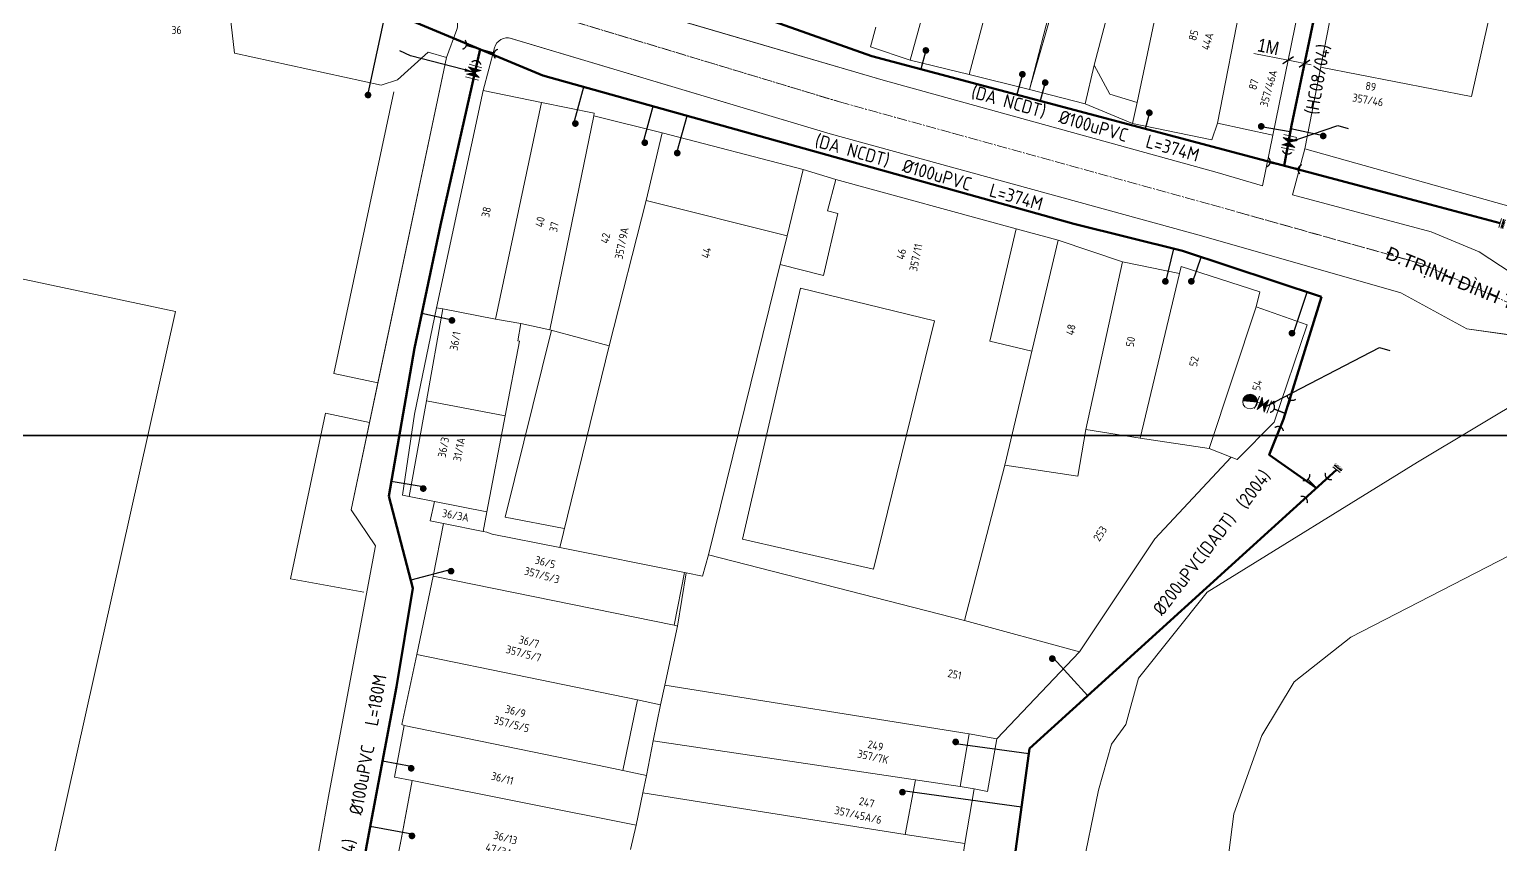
# Model space of a CAD drawing. Header units: inches. Extents: x 595615 to 1194060, y 1190840 to 2385448.
# Drawn here: x 596665.5 to 596775.9, y 1191610 to 1191671.1 of the extents above; entities that cross this region are included whole.
import ezdxf
from ezdxf.enums import TextEntityAlignment as Align

# ---------------------------------------------------------------- set-up
doc = ezdxf.new("R2010")
doc.units = ezdxf.units.IN
doc.header["$MEASUREMENT"] = 0
doc.linetypes.add('CENTER2', pattern=[1.125, 0.75, -0.125, 0.125, -0.125])
doc.layers.get('Defpoints').update_dxf_attribs({"color": 1})
for name, color, linetype, lineweight in [('Chitiet', 4, 'Continuous', 9), ('DN 100 uPVC', 4, 'Continuous', 50), ('DN 200 uPVC', 4, 'Continuous', 50), ('DN 25 PE', 40, 'Continuous', 30), ('DUONG CACH LE', 112, 'Continuous', 5), ('NAM-CDAI', 220, 'Continuous', 25), ('Nen tim duong', 9, 'CENTER2', 0), ('Nen_HTHANH-TP', 9, 'Continuous', 0), ('Nen_SN-HTHANH-TP_new', 7, 'Continuous', 0), ('Nen_SN_HTHANH_old', 9, 'Continuous', 0), ('ONG CAP 3 (DADT)', 221, 'Continuous', 50), ('Te', 4, 'Continuous', 15), ('TEXT PIPE', 3, 'Continuous', 25), ('Text_GiaoThong', 142, 'Continuous', 0), ('TLK 15', 220, 'Continuous', 20), ('Trucuuhoa', 1, 'Continuous', 15), ('VAN', 7, 'Continuous', 20)]:
    doc.layers.add(name, color=color, linetype=linetype, lineweight=lineweight)
doc.layers.add('ki hieu van', color=170, linetype='Continuous')
doc.styles.add('Giao Thong', font='VAPTIMN_0.TTF', dxfattribs={"height": 1})
doc.styles.add('Sonha_QTB', font='isocp.shx', dxfattribs={"height": 0.6, "bigfont": 'bigfont.shx'})
doc.styles.add('text', font='isocp2.shx')
doc.styles.add('VNI-HC', font='VHELVCN_0.TTF')
doc.dimstyles.new('DUONG KICH THUOC', dxfattribs={"dimtxt": 1, "dimasz": 0.7, "dimexe": 0.5, "dimexo": 0.3, "dimgap": 0.2, "dimtad": 1, "dimzin": 0, "dimdsep": 46, "dimtxsty": 'VNI-HC', "dimblk": 'ARCHTICK', "dimcen": 0.09, "dimdle": 0.5, "dimclrd": 256, "dimclre": 256, "dimclrt": 256, "dimadec": 0, "dimazin": 0, "dimtfac": 1, "dimtofl": 0, "dimtmove": 0, "dimatfit": 3, "dimfxl": 1, "dimtolj": 1, "dimtzin": 0, "dimlwd": -1, "dimlwe": -1, "dimarcsym": 0})

# ---------------------------------------------------------------- blocks, each defined once
blk = doc.blocks.new('BIT')
at = {"layer": 'Chitiet', "ltscale": 100}
for p, q in [((0.35, 0), (-0.35, 0)), ((-0.3, -0.16), (-0.35, -0.21)), ((0.35, -0.16), (-0.35, -0.16)), ((-0.18, -0.16), (-0.34, -0.33)), ((-0.06, -0.16), (-0.22, -0.33)), ((0.07, -0.16), (-0.09, -0.33)), ((0.19, -0.16), (0.03, -0.33)), ((0.32, -0.16), (0.15, -0.33)), ((0.35, -0.25), (0.28, -0.33))]:
    blk.add_line(p, q, dxfattribs=at)
blk = doc.blocks.new('VAN')
at = {"layer": 'VAN'}
h = blk.add_hatch(color=256, dxfattribs=at)
h.paths.add_polyline_path([(0.21, -0.5), (0.49, 0), (0.21, 0.5)])
h.paths.add_polyline_path([(0.77, 0.5), (0.49, 0), (0.77, -0.5)])
at = {"layer": 'VAN', "ltscale": 100}
for p, q in [((0, 0.5), (0, -0.5)), ((0.77, -0.5), (0.21, 0.5)), ((0.21, -0.5), (0.77, 0.5)), ((0.21, 0.5), (0.21, -0.5)), ((0.77, 0.5), (0.77, -0.5)), ((0.98, 0.5), (0.98, -0.5))]:
    blk.add_line(p, q, dxfattribs=at)
blk = doc.blocks.new('TE+VAN')
at = {"layer": 'Chitiet', "ltscale": 100, "const_width": 0.1}
for points in [[(-0.35, 1.28, 0.571257), (0.35, 1.28)], [(1.1, 0.35, 0.571257), (1.1, -0.35)], [(0.35, -1.28, 0.571257), (-0.35, -1.28)]]:
    blk.add_lwpolyline(points, format="xyb", dxfattribs=at)
for points in [[(0, -1.08), (0, 1.08)], [(0.9, 0), (0, 0)]]:
    blk.add_lwpolyline(points, dxfattribs=at)
at = {"layer": 'VAN'}
blk.add_blockref('VAN', (1.3, 0), dxfattribs=at)
blk = doc.blocks.new('TLK 15')
at = {"layer": 'TLK 15', "linetype": 'Continuous', "const_width": 0.25}
blk.add_lwpolyline([(-0.125, 0, 1), (0.125, 0, 1)], format="xyb", close=True, dxfattribs=at)
blk = doc.blocks.new('_ArchTick')
at = {"color": 0, "linetype": 'ByBlock', "const_width": 0.15}
blk.add_lwpolyline([(-0.5, -0.5), (0.5, 0.5)], dxfattribs=at)
blk = doc.blocks.new('Trucuuhoa100')
at = {"layer": 'Trucuuhoa', "linetype": 'Continuous'}
blk.add_hatch(color=256, dxfattribs=at).paths.add_polyline_path([(0.55, 0, 0.414373), (0, 0.55, 0.414055), (-0.55, 0)])
blk.add_line((-0.55, 0), (0.55, 0), dxfattribs=at)
at = {"layer": 'Trucuuhoa', "linetype": 'Continuous', "flags": 128}
blk.add_lwpolyline([(0.55, -0.02), (0.89, -0.02)], dxfattribs=at)
at = {"layer": 'Trucuuhoa', "linetype": 'Continuous'}
blk.add_circle((0, 0), 0.551, dxfattribs=at)
blk = doc.blocks.new('*D136')
at = {"layer": 'Defpoints', "color": 0}
for p in [(596759.92, 1191668.8), (596759.92, 1191668.8), (596761.15, 1191668.55)]:
    blk.add_point(p, dxfattribs=at)
at = {"layer": 'DUONG CACH LE'}
for p, q in [((596759.92, 1191668.8), (596757.36, 1191669.32)), ((596761.64, 1191668.45), (596759.92, 1191668.8)), ((596759.98, 1191669.1), (596760.02, 1191669.29)), ((596761.2, 1191668.85), (596761.24, 1191669.04))]:
    blk.add_line(p, q, dxfattribs=at)
at = {"layer": 'DUONG CACH LE', "xscale": 0.7, "yscale": 0.7, "zscale": 0.7}
for p, rotation in [((596759.92, 1191668.8), 168.55985504575), ((596761.15, 1191668.55), 348.55985504575)]:
    blk.add_blockref('_ArchTick', p, dxfattribs=dict(at, rotation=rotation))
at = {"layer": 'DUONG CACH LE', "insert": (596758.44, 1191669.82), "char_height": 1, "attachment_point": 5, "rotation": 348.5599, "style": 'VNI-HC'}
blk.add_mtext('\\A1;1M', dxfattribs=at)
blk = doc.blocks.new('TE1')
at = {"layer": 'Chitiet', "ltscale": 100, "const_width": 0.1}
for points in [[(-0.35, 1.28, 0.571257), (0.35, 1.28)], [(1.1, 0.35, 0.571257), (1.1, -0.35)], [(0.35, -1.28, 0.571257), (-0.35, -1.28)]]:
    blk.add_lwpolyline(points, format="xyb", dxfattribs=at)
for points in [[(0, -1.08), (0, 1.08)], [(0.9, 0), (0, 0)]]:
    blk.add_lwpolyline(points, dxfattribs=at)

msp = doc.modelspace()

# ---------------------------------------------------------------- linework, layer by layer
at = {"layer": 'Defpoints'}
for points in [[(597361.233, 1191640.651), (597361.233, 1192441.604), (596228.852, 1192441.604), (596228.852, 1191640.651)], [(597361.233, 1190839.699), (597361.233, 1191640.651), (596228.852, 1191640.651), (596228.852, 1190839.699)]]:
    msp.add_lwpolyline(points, close=True, dxfattribs=at)
at = {"layer": 'DN 100 uPVC'}
for points in [[(596421.515, 1191784.534), (596428.103, 1191781.637), (596455.279, 1191770.648), (596479.14, 1191761.244), (596524.333, 1191744.56), (596558.656, 1191730.195), (596583.782, 1191721.086), (596650.604, 1191689.966), (596704.037, 1191667.665), (596743.859, 1191656.536), (596751.991, 1191654.504)], [(596759.623, 1191660.888), (596760.17, 1191663.915), (596762.12, 1191673.193), (596765.225, 1191687.694), (596767.41, 1191700.546)], [(596699.337, 1191669.627), (596696.368, 1191656.442), (596694.406, 1191647.22), (596692.479, 1191636.107), (596694.295, 1191629.213), (596693.051, 1191621.803), (596690.839, 1191609.993), (596689.302, 1191601.018), (596687.588, 1191591.501), (596684.955, 1191577.09), (596684.088, 1191572.625), (596681.986, 1191563.143), (596680.657, 1191554.314), (596678.805, 1191544.094), (596670.338, 1191499.213), (596670.338, 1191499.213), (596670.338, 1191499.213), (596670.338, 1191499.213), (596670.338, 1191499.213), (596670.338, 1191499.213), (596670.338, 1191499.213)], [(596751.991, 1191654.504), (596762.417, 1191651.061)], [(596762.417, 1191651.061), (596759.576, 1191641.88)], [(596759.576, 1191641.88), (596758.508, 1191639.21), (596762.033, 1191636.723)]]:
    msp.add_lwpolyline(points, dxfattribs=at)
at = {"layer": 'DN 200 uPVC'}
msp.add_line((596775.824, 1191656.595), (596769.45, 1191658.271), dxfattribs=at)
msp.add_lwpolyline([(596428.254, 1191795.263), (596436.183, 1191790.574), (596455.902, 1191780.116), (596491.15, 1191766.249), (596536.002, 1191749.348), (596586.011, 1191730.238), (596630.448, 1191709.025), (596669.61, 1191691.214), (596680.302, 1191686.263), (596728.715, 1191669.115), (596769.45, 1191658.271)], dxfattribs=at)
at = {"layer": 'DN 25 PE'}
for p, q in [((596690.926, 1191666.317), (596692.285, 1191672.57)), ((596732.758, 1191669.537), (596732.385, 1191668.138)), ((596739.994, 1191667.749), (596739.587, 1191666.221)), ((596706.35, 1191664.053), (596707.119, 1191666.804)), ((596741.706, 1191667.127), (596741.34, 1191665.754)), ((596711.555, 1191662.615), (596712.319, 1191665.35)), ((596714.115, 1191661.966), (596714.863, 1191664.64)), ((596749.517, 1191664.861), (596749.198, 1191663.663)), ((596757.905, 1191663.843), (596760.086, 1191663.449)), ((596762.554, 1191663.123), (596760.122, 1191663.646)), ((596750.719, 1191652.092), (596751.361, 1191654.661)), ((596752.789, 1191652.217), (596753.392, 1191654.041)), ((596760.337, 1191648.331), (596761.354, 1191651.412)), ((596697.343, 1191649.288), (596694.955, 1191649.797)), ((596695.067, 1191636.803), (596692.672, 1191637.218)), ((596697.155, 1191630.608), (596694.137, 1191629.813)), ((596742.364, 1191623.923), (596744.894, 1191621.14)), ((596734.992, 1191617.549), (596740.48, 1191616.799)), ((596694.163, 1191615.823), (596692.006, 1191616.227)), ((596731.003, 1191614.033), (596739.936, 1191612.813)), ((596694.218, 1191610.753), (596691.091, 1191611.338))]:
    msp.add_line(p, q, dxfattribs=at)
at = {"layer": 'Nen tim duong'}
for p, q in [((596702.205, 1191672.96), (596726.281, 1191665.679)), ((596705.386, 1191672.003), (596726.281, 1191665.679)), ((596726.281, 1191665.679), (596731.242, 1191664.303)), ((596726.281, 1191665.679), (596734.863, 1191663.306)), ((596734.863, 1191663.306), (596754.118, 1191657.982)), ((596754.118, 1191657.982), (596769.971, 1191653.525)), ((596756.048, 1191657.443), (596769.971, 1191653.525)), ((596769.971, 1191653.525), (596777.904, 1191649.961)), ((596769.971, 1191653.525), (596777.904, 1191649.961))]:
    msp.add_line(p, q, dxfattribs=at)
at = {"layer": 'Nen_HTHANH-TP', "linetype": 'Continuous'}
for p, q in [((596761.164, 1191662.168), (596766.91, 1191691.592)), ((596736.01, 1191667.737), (596739.668, 1191681.65)), ((596740.541, 1191666.611), (596744.129, 1191680.634)), ((596744.559, 1191680.594), (596740.541, 1191666.611)), ((596745.379, 1191668.445), (596748.34, 1191679.657)), ((596748.601, 1191665.627), (596751.42, 1191679.11)), ((596731.589, 1191668.814), (596734.061, 1191677.946)), ((596754.623, 1191664.092), (596757.312, 1191677.824)), ((596680.062, 1191676.942), (596680.908, 1191669.323)), ((596758.783, 1191663.176), (596761.562, 1191676.908)), ((596773.681, 1191666.078), (596775.833, 1191675.779)), ((596729.56, 1191667.312), (596705.964, 1191674.223)), ((596713.536, 1191672.009), (596729.56, 1191667.312)), ((596729.017, 1191671.272), (596728.618, 1191669.801)), ((596725.583, 1191663.289), (596701.597, 1191670.465)), ((596728.618, 1191669.801), (596731.589, 1191668.814)), ((596680.908, 1191669.323), (596691.91, 1191666.932)), ((596696.799, 1191669.006), (596689.666, 1191635.07)), ((596691.668, 1191644.611), (596696.799, 1191669.006)), ((596695.428, 1191669.415), (596693.13, 1191667.343)), ((596696.799, 1191669.006), (596695.428, 1191669.415)), ((596696.799, 1191669.006), (596695.428, 1191669.415)), ((596736.01, 1191667.737), (596731.589, 1191668.814)), ((596740.541, 1191666.611), (596736.01, 1191667.737)), ((596744.691, 1191665.524), (596745.379, 1191668.445)), ((596746.541, 1191666.256), (596745.379, 1191668.445)), ((596773.661, 1191666.078), (596762.359, 1191668.289)), ((596692.861, 1191666.442), (596688.368, 1191645.309)), ((596693.13, 1191667.343), (596691.91, 1191666.932)), ((596696.054, 1191650.245), (596699.571, 1191666.538)), ((596696.054, 1191650.245), (596699.571, 1191666.538)), ((596703.941, 1191665.631), (596699.571, 1191666.538)), ((596699.571, 1191666.538), (596702.121, 1191666.01)), ((596729.56, 1191667.312), (596754.596, 1191660.392)), ((596729.56, 1191667.312), (596754.596, 1191660.392)), ((596744.691, 1191665.524), (596740.541, 1191666.611)), ((596703.941, 1191665.631), (596700.494, 1191649.379)), ((596703.941, 1191665.631), (596707.892, 1191664.825)), ((596748.253, 1191664.067), (596744.691, 1191665.524)), ((596748.601, 1191665.627), (596746.541, 1191666.256)), ((596748.253, 1191664.067), (596748.601, 1191665.627)), ((596707.852, 1191664.645), (596704.555, 1191648.592)), ((596707.892, 1191664.825), (596707.852, 1191664.645)), ((596712.973, 1191663.349), (596707.852, 1191664.645)), ((596712.973, 1191663.349), (596711.777, 1191658.278)), ((596723.545, 1191660.597), (596712.973, 1191663.349)), ((596753.419, 1191655.631), (596725.583, 1191663.289)), ((596753.419, 1191655.631), (596725.583, 1191663.289)), ((596754.214, 1191662.832), (596748.253, 1191664.067)), ((596754.623, 1191664.092), (596754.214, 1191662.832)), ((596758.783, 1191663.176), (596754.623, 1191664.092)), ((596761.164, 1191662.168), (596776.928, 1191657.74)), ((596723.545, 1191660.597), (596722.359, 1191655.636)), ((596726.016, 1191659.859), (596723.545, 1191660.597)), ((596726.016, 1191659.859), (596725.388, 1191657.509)), ((596726.016, 1191659.859), (596739.529, 1191656.15)), ((596754.596, 1191660.392), (596757.989, 1191659.388)), ((596754.596, 1191660.392), (596757.989, 1191659.388)), ((596760.257, 1191658.717), (596770.659, 1191655.945)), ((596760.257, 1191658.717), (596770.659, 1191655.945)), ((596711.777, 1191658.278), (596709.016, 1191647.385)), ((596722.359, 1191655.636), (596711.777, 1191658.278)), ((596726.158, 1191657.299), (596725.092, 1191652.668)), ((596725.388, 1191657.509), (596726.158, 1191657.299)), ((596722.359, 1191655.636), (596716.449, 1191631.701)), ((596739.529, 1191656.15), (596737.546, 1191647.728)), ((596742.68, 1191655.313), (596739.529, 1191656.15)), ((596768.383, 1191651.363), (596753.419, 1191655.631)), ((596768.383, 1191651.363), (596753.419, 1191655.631)), ((596770.659, 1191655.945), (596774.25, 1191654.438)), ((596770.659, 1191655.945), (596774.25, 1191654.438)), ((596742.68, 1191655.313), (596738.683, 1191638.439)), ((596747.511, 1191653.677), (596742.68, 1191655.313)), ((596774.25, 1191654.438), (596778.162, 1191651.851)), ((596660.701, 1191653.296), (596676.484, 1191649.969)), ((596725.092, 1191652.668), (596721.821, 1191653.476)), ((596747.511, 1191653.677), (596744.751, 1191641.104)), ((596751.782, 1191652.81), (596747.511, 1191653.677)), ((596751.911, 1191653.33), (596751.782, 1191652.81)), ((596751.911, 1191653.33), (596757.793, 1191651.435)), ((596751.782, 1191652.81), (596748.822, 1191640.448)), ((596723.353, 1191651.697), (596718.998, 1191632.884)), ((596723.353, 1191651.697), (596733.395, 1191649.255)), ((596757.524, 1191650.315), (596757.793, 1191651.435)), ((596773.335, 1191648.657), (596768.383, 1191651.363)), ((596773.335, 1191648.657), (596768.383, 1191651.363)), ((596662.026, 1191585.178), (596676.484, 1191649.969)), ((596696.054, 1191650.245), (596694.4, 1191642.254)), ((596696.544, 1191650.155), (596695.299, 1191643.264)), ((596696.544, 1191650.155), (596696.054, 1191650.245)), ((596700.494, 1191649.379), (596696.544, 1191650.155)), ((596754.012, 1191639.672), (596757.524, 1191650.315)), ((596757.524, 1191650.315), (596761.355, 1191648.968)), ((596700.494, 1191649.379), (596702.395, 1191649.06)), ((596702.395, 1191649.06), (596702.166, 1191647.77)), ((596702.395, 1191649.06), (596704.555, 1191648.592)), ((596733.395, 1191649.255), (596728.82, 1191630.621)), ((596761.355, 1191648.968), (596758.881, 1191641.646)), ((596701.206, 1191634.539), (596704.685, 1191648.552)), ((596702.286, 1191647.74), (596701.22, 1191642.139)), ((596702.166, 1191647.77), (596702.286, 1191647.74)), ((596704.555, 1191648.592), (596709.016, 1191647.385)), ((596737.546, 1191647.728), (596740.706, 1191646.981)), ((596781.796, 1191647.504), (596773.335, 1191648.657)), ((596781.756, 1191647.464), (596773.335, 1191648.657)), ((596709.016, 1191647.385), (596705.298, 1191632.252)), ((596769.633, 1191638.654), (596782.847, 1191646.595)), ((596782.847, 1191646.595), (596769.633, 1191638.654)), ((596688.368, 1191645.309), (596691.668, 1191644.611)), ((596691.041, 1191641.641), (596691.668, 1191644.611)), ((596695.299, 1191643.264), (596694.005, 1191636.083)), ((596695.299, 1191643.264), (596701.22, 1191642.139)), ((596687.73, 1191642.338), (596685.12, 1191629.916)), ((596687.73, 1191642.338), (596691.041, 1191641.641)), ((596694.4, 1191642.254), (596693.505, 1191636.173)), ((596689.666, 1191635.07), (596691.041, 1191641.641)), ((596701.22, 1191642.139), (596699.846, 1191634.938)), ((596744.144, 1191637.604), (596744.751, 1191641.104)), ((596744.751, 1191641.104), (596748.822, 1191640.448)), ((596758.881, 1191641.646), (596756.093, 1191638.853)), ((596748.822, 1191640.448), (596754.012, 1191639.672)), ((596755.643, 1191639.033), (596749.938, 1191632.918)), ((596755.643, 1191639.033), (596754.012, 1191639.672)), ((596755.643, 1191639.033), (596756.093, 1191638.853)), ((596738.683, 1191638.439), (596735.653, 1191626.787)), ((596738.683, 1191638.439), (596744.144, 1191637.604)), ((596753.861, 1191628.912), (596769.633, 1191638.654)), ((596769.633, 1191638.654), (596753.861, 1191628.912)), ((596693.505, 1191636.173), (596695.905, 1191635.715)), ((596694.005, 1191636.083), (596695.905, 1191635.715)), ((596695.905, 1191635.715), (596695.597, 1191634.245)), ((596695.905, 1191635.715), (596695.597, 1191634.245)), ((596699.846, 1191634.938), (596695.905, 1191635.715)), ((596689.666, 1191635.07), (596691.488, 1191632.381)), ((596691.488, 1191632.381), (596689.666, 1191635.07)), ((596699.846, 1191634.938), (596699.567, 1191633.468)), ((596705.647, 1191633.683), (596701.206, 1191634.539)), ((596764.634, 1191625.52), (596782.206, 1191634.605)), ((596764.634, 1191625.52), (596782.206, 1191634.605)), ((596695.597, 1191634.245), (596696.577, 1191634.045)), ((596695.597, 1191634.245), (596696.577, 1191634.045)), ((596696.577, 1191634.045), (596695.81, 1191630.095)), ((596696.577, 1191634.045), (596695.81, 1191630.095)), ((596699.567, 1191633.468), (596696.577, 1191634.045)), ((596699.567, 1191633.468), (596699.837, 1191633.408)), ((596700.247, 1191633.258), (596699.837, 1191633.408)), ((596688.013, 1191613.859), (596691.488, 1191632.381)), ((596691.488, 1191632.381), (596689.537, 1191621.97)), ((596705.298, 1191632.252), (596700.247, 1191633.258)), ((596714.79, 1191630.35), (596705.298, 1191632.252)), ((596728.82, 1191630.621), (596718.998, 1191632.884)), ((596749.938, 1191632.918), (596744.275, 1191624.424)), ((596716.449, 1191631.701), (596716.02, 1191630.111)), ((596735.653, 1191626.787), (596716.449, 1191631.701)), ((596695.81, 1191630.095), (596694.595, 1191624.244)), ((596695.81, 1191630.095), (596694.595, 1191624.244)), ((596713.873, 1191626.439), (596695.81, 1191630.095)), ((596713.873, 1191626.439), (596714.66, 1191630.38)), ((596714.133, 1191626.36), (596714.79, 1191630.35)), ((596714.79, 1191630.35), (596716.02, 1191630.111)), ((596685.12, 1191629.916), (596690.601, 1191628.911)), ((596748.706, 1191622.457), (596753.861, 1191628.912)), ((596753.861, 1191628.912), (596748.706, 1191622.457)), ((596744.275, 1191624.424), (596735.653, 1191626.787)), ((596714.133, 1191626.36), (596713.177, 1191621.939)), ((596714.133, 1191626.36), (596713.873, 1191626.439)), ((596760.366, 1191622.177), (596764.634, 1191625.52)), ((596760.366, 1191622.177), (596764.634, 1191625.52)), ((596694.595, 1191624.244), (596693.469, 1191618.973)), ((596693.469, 1191618.973), (596694.595, 1191624.244)), ((596711.127, 1191620.827), (596694.595, 1191624.244)), ((596744.275, 1191624.424), (596738.07, 1191617.899)), ((596747.749, 1191618.977), (596748.706, 1191622.457)), ((596748.706, 1191622.457), (596747.749, 1191618.977)), ((596689.537, 1191621.97), (596688.013, 1191613.859)), ((596713.177, 1191621.939), (596712.858, 1191620.449)), ((596736, 1191618.277), (596713.177, 1191621.939)), ((596757.96, 1191618.145), (596760.366, 1191622.177)), ((596757.96, 1191618.145), (596760.366, 1191622.177)), ((596711.127, 1191620.827), (596710.022, 1191615.536)), ((596712.858, 1191620.449), (596711.127, 1191620.827)), ((596712.858, 1191620.449), (596712.32, 1191617.748)), ((596693.639, 1191618.913), (596692.922, 1191615.032)), ((596693.639, 1191618.913), (596692.922, 1191615.032)), ((596693.639, 1191618.913), (596693.469, 1191618.973)), ((596693.469, 1191618.973), (596693.639, 1191618.913)), ((596708.862, 1191615.775), (596693.639, 1191618.913)), ((596736, 1191618.277), (596735.333, 1191614.327)), ((596738.07, 1191617.899), (596736, 1191618.277)), ((596738.07, 1191617.899), (596737.373, 1191613.968)), ((596746.69, 1191617.506), (596747.749, 1191618.977)), ((596747.749, 1191618.977), (596746.69, 1191617.506)), ((596755.854, 1191612.283), (596757.96, 1191618.145)), ((596755.854, 1191612.283), (596757.96, 1191618.145)), ((596711.802, 1191615.158), (596712.32, 1191617.748)), ((596735.333, 1191614.327), (596712.32, 1191617.748)), ((596745.693, 1191614.055), (596746.69, 1191617.506)), ((596746.69, 1191617.506), (596745.693, 1191614.055)), ((596711.802, 1191615.158), (596708.862, 1191615.775)), ((596692.922, 1191615.032), (596694.232, 1191614.794)), ((596692.922, 1191615.032), (596694.232, 1191614.794)), ((596694.232, 1191614.794), (596693.326, 1191609.953)), ((596694.232, 1191614.794), (596693.436, 1191610.493)), ((596694.232, 1191614.794), (596711.045, 1191611.427)), ((596711.543, 1191613.868), (596711.802, 1191615.158)), ((596731.972, 1191614.824), (596731.206, 1191610.733)), ((596688.013, 1191613.859), (596682.965, 1191586.154)), ((596682.965, 1191586.154), (596688.013, 1191613.859)), ((596711.543, 1191613.868), (596711.045, 1191611.427)), ((596731.206, 1191610.733), (596711.543, 1191613.868)), ((596736.383, 1191614.158), (596735.333, 1191614.327)), ((596736.383, 1191614.158), (596735.686, 1191610.057)), ((596737.373, 1191613.968), (596736.383, 1191614.158)), ((596741.649, 1191594.232), (596745.693, 1191614.055)), ((596745.693, 1191614.055), (596741.649, 1191594.232)), ((596711.045, 1191611.427), (596710.607, 1191609.617)), ((596751.353, 1191577.07), (596755.854, 1191612.283)), ((596751.353, 1191577.07), (596755.854, 1191612.283)), ((596693.436, 1191610.493), (596692.539, 1191605.972)), ((596735.686, 1191610.057), (596731.206, 1191610.733)), ((596735.686, 1191610.057), (596735.01, 1191605.856))]:
    msp.add_line(p, q, dxfattribs=at)
at = {"layer": 'Nen_HTHANH-TP'}
for points in [[(596696.799, 1191669.006), (596697.583, 1191671.105, 0.3958342), (596697.055, 1191672.368), (596691.394, 1191674.901)], [(596699.571, 1191666.538), (596700.412, 1191669.74, -0.4241133), (596701.666, 1191670.444), (596725.583, 1191663.289)]]:
    msp.add_lwpolyline(points, format="xyb", dxfattribs=at)
for points in [[(596758.783, 1191663.176), (596757.989, 1191659.388)], [(596761.164, 1191662.168), (596760.257, 1191658.717)]]:
    msp.add_lwpolyline(points, dxfattribs=at)
at = {"layer": 'ONG CAP 3 (DADT)'}
msp.add_lwpolyline([(596763.539, 1191638.093), (596740.532, 1191617.174), (596734.474, 1191572.818), (596731.314, 1191546.942), (596730.187, 1191535.41), (596728.973, 1191525.756), (596726.678, 1191514.735), (596723.5, 1191498.927), (596721.204, 1191485.94), (596719.704, 1191465.356), (596718.822, 1191454.148), (596717.44, 1191443.773), (596713.563, 1191420.372), (596711.981, 1191408.397), (596709.347, 1191385.813)], dxfattribs=at)

# ---------------------------------------------------------------- block references
at = {"layer": 'Chitiet'}
for name, p, rotation in [('TE+VAN', (596699.337, 1191669.627), 254.4763198958073), ('TE+VAN', (596759.623, 1191660.888), 78.14424675855027), ('BIT', (596775.824, 1191656.595), 73.02657957471892), ('TE+VAN', (596759.71, 1191642.314), 158.5775136839565), ('BIT', (596763.539, 1191638.093), 141.7062168377474)]:
    msp.add_blockref(name, p, dxfattribs=dict(at, rotation=rotation))
at = {"layer": 'Te', "rotation": 133.4863978309572}
msp.add_blockref('TE1', (596762.033, 1191636.723), dxfattribs=at)
at = {"layer": 'TLK 15', "rotation": 359.9999999934133}
for p in [(596732.758, 1191669.537), (596739.994, 1191667.749), (596690.926, 1191666.192), (596741.706, 1191667.127), (596706.475, 1191664.053), (596749.517, 1191664.861), (596757.905, 1191663.843), (596762.554, 1191663.123), (596711.68, 1191662.615), (596714.115, 1191661.841), (596750.719, 1191652.217), (596752.664, 1191652.217), (596697.218, 1191649.288), (596760.212, 1191648.331), (596695.067, 1191636.678), (596697.155, 1191630.483), (596742.239, 1191623.923), (596734.992, 1191617.674), (596694.163, 1191615.698), (596731.003, 1191613.908), (596694.218, 1191610.628)]:
    msp.add_blockref('TLK 15', p, dxfattribs=at)
at = {"layer": 'TLK 15'}
for p in [(596732.758, 1191669.537), (596739.994, 1191667.749), (596690.926, 1191666.192), (596741.706, 1191667.127), (596706.475, 1191664.053), (596749.517, 1191664.861), (596757.905, 1191663.843), (596762.554, 1191663.123), (596711.68, 1191662.615), (596714.115, 1191661.841), (596750.719, 1191652.217), (596752.664, 1191652.217), (596697.218, 1191649.288), (596760.212, 1191648.331), (596695.067, 1191636.678), (596697.155, 1191630.483), (596742.239, 1191623.923), (596734.992, 1191617.674), (596694.163, 1191615.698), (596731.003, 1191613.908), (596694.218, 1191610.628)]:
    msp.add_blockref('TLK 15', p, dxfattribs=at)
at = {"layer": 'Trucuuhoa', "rotation": 354.2037882368896}
msp.add_blockref('Trucuuhoa100', (596757.07, 1191643.205), dxfattribs=at)

# ---------------------------------------------------------------- texts
at = {"layer": 'NAM-CDAI', "style": 'text'}
for s, rotation, p in [('(HC08/04)', 79.70065, (596762.156, 1191664.663)), ('(DA NCDT)', 344.23021, (596736.087, 1191666.005)), ('(DA NCDT)', 344.23021, (596724.358, 1191662.34)), ('L=374M', 344.23021, (596749.171, 1191662.285)), ('L=374M', 344.23021, (596737.441, 1191658.621)), ('(2004)', 52.86031, (596756.765, 1191635.06)), ('L=180M', 80.0165, (596691.652, 1191618.813)), ('(HC08/04)', 80.0165, (596689.135, 1191605.057))]:
    msp.add_text(s, height=1, rotation=rotation, dxfattribs=at).set_placement(p)
at = {"layer": 'Nen_SN-HTHANH-TP_new', "style": 'Sonha_QTB'}
for s, rotation, p in [('36', 0.04623, (596676.569, 1191671.073)), ('85', 74.4373, (596752.825, 1191670.679)), ('87', 74.4373, (596757.336, 1191666.989)), ('89', 350.21415, (596766.117, 1191666.839)), ('38', 78.52386, (596699.788, 1191657.417)), ('40', 78.52386, (596703.827, 1191656.674)), ('42', 78.52386, (596708.73, 1191655.455)), ('44', 78.52386, (596716.291, 1191654.36)), ('46', 78.52386, (596730.917, 1191654.268)), ('48', 78.52386, (596743.626, 1191648.59)), ('36/1', 79.50979, (596697.462, 1191647.749)), ('50', 78.52386, (596748.109, 1191647.683)), ('52', 78.52386, (596752.863, 1191646.208)), ('54', 78.52386, (596757.598, 1191644.426)), ('36/3', 79.50979, (596696.579, 1191639.774)), ('36/3A', 349.65187, (596697.49, 1191634.667)), ('253', 56.7968, (596745.824, 1191633.299)), ('36/5', 345.04623, (596704.217, 1191631.156)), ('36/7', 345.04623, (596702.998, 1191625.183)), ('251', 347.49809, (596734.919, 1191622.741)), ('36/9', 345.04623, (596701.982, 1191619.971)), ('249', 347.49809, (596728.982, 1191617.401)), ('36/11', 345.04623, (596701.002, 1191614.941)), ('247', 347.49809, (596728.324, 1191613.137)), ('36/13', 345.04623, (596701.233, 1191610.487))]:
    msp.add_text(s, height=0.6, rotation=rotation, dxfattribs=at).set_placement(p, align=Align.MIDDLE)
at = {"layer": 'Nen_SN_HTHANH_old', "style": 'Sonha_QTB'}
for s, rotation, p in [('44A', 74.4373, (596753.875, 1191670.223)), ('357/46A', 74.4373, (596758.455, 1191666.693)), ('357/46', 350.21415, (596765.903, 1191665.823)), ('37', 78.52386, (596704.877, 1191656.309)), ('357/9A', 78.52386, (596709.947, 1191655.076)), ('357/11', 78.52386, (596732.005, 1191654.011)), ('31/1A', 79.50979, (596697.756, 1191639.612)), ('357/5/3', 345.04623, (596703.973, 1191630.183)), ('357/5/7', 345.04623, (596702.594, 1191624.305)), ('357/5/5', 345.04623, (596701.701, 1191619.017)), ('357/7K', 347.49809, (596728.798, 1191616.56)), ('357/45A/6', 347.49809, (596727.678, 1191612.187)), ('47/3A', 345.04623, (596700.746, 1191609.548))]:
    msp.add_text(s, height=0.6, rotation=rotation, dxfattribs=at).set_placement(p, align=Align.MIDDLE)
at = {"layer": 'TEXT PIPE', "style": 'text'}
for s, rotation, p in [('%%c100uPVC', 343.89509, (596742.646, 1191664.127)), ('%%c100uPVC', 343.89509, (596730.917, 1191660.462)), ('%%c200uPVC(DADT)', 52.52519, (596750.49, 1191627.067)), ('%%c100uPVC', 79.68138, (596690.477, 1191612.136))]:
    msp.add_text(s, height=1, rotation=rotation, dxfattribs=at).set_placement(p)
at = {"layer": 'Text_GiaoThong', "linetype": 'Continuous', "style": 'Giao Thong'}
msp.add_text('Ñ.TRÒNH ÑÌNH THAÛO', height=1, rotation=337.90043, dxfattribs=at).set_placement((596773.448, 1191651.969), align=Align.MIDDLE)

# ---------------------------------------------------------------- dimensions: what is measured, and where the dimension line sits
at = {"layer": 'DUONG CACH LE'}
dim = msp.add_aligned_dim(p1=(596761.145, 1191668.554), p2=(596759.922, 1191668.802), distance=0, text='1M', dimstyle='DUONG KICH THUOC', override={"dimpost": 'M'}, dxfattribs=at)
dim.commit()
dim.dimension.update_dxf_attribs({"geometry": '*D136', "text_midpoint": (596758.438, 1191669.816)})

# ---------------------------------------------------------------- leaders
at = {"layer": 'ki hieu van'}
for points in [[(596698.856, 1191667.897), (596694.117, 1191669.134), (596693.304, 1191669.505)], [(596759.937, 1191662.627), (596763.651, 1191663.91), (596764.418, 1191663.695)], [(596758.303, 1191642.866), (596766.775, 1191647.255), (596767.542, 1191647.04)]]:
    msp.add_leader(points, dimstyle='DUONG KICH THUOC', override={"dimgap": 0.2, "dimtad": 0}, dxfattribs=at)

doc.saveas('drawing.dxf')
